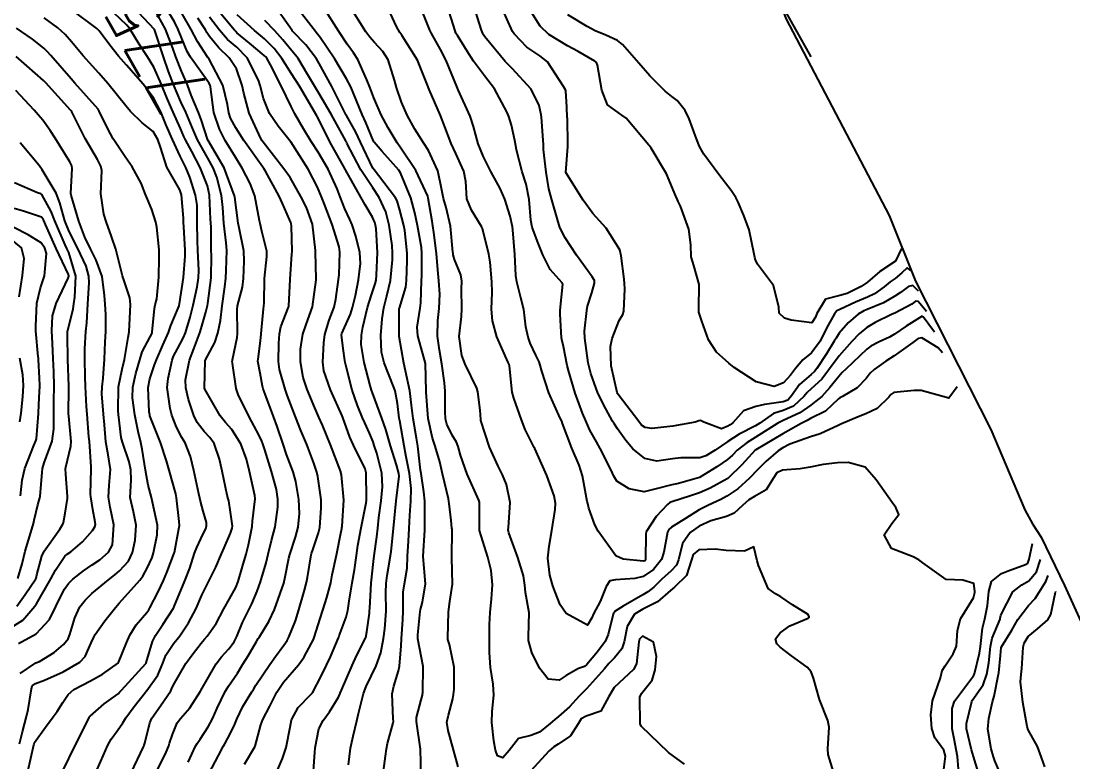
# Model space of a CAD drawing. Header units: metres. Extents: x 318500 to 325275, y 7408834 to 7428799.
# Drawn here: x 322217.8 to 322294.1, y 7422708.5 to 7422762.3 of the extents above; entities that cross this region are included whole.
import ezdxf
from ezdxf.enums import TextEntityAlignment as Align

# ---------------------------------------------------------------- set-up
doc = ezdxf.new("R2010")
doc.units = ezdxf.units.M
doc.header["$MEASUREMENT"] = 0
for name, color, linetype in [('Area', 45, 'Continuous'), ('Cotas', 45, 'Continuous'), ('Curvas de Nivel 1m', 11, 'Continuous'), ('Curvas de Nivel 5m', 15, 'Continuous'), ('Vias Primárias', 230, 'Continuous')]:
    doc.layers.add(name, color=color, linetype=linetype)
doc.styles.add('Style-STANDARD', font='STANDARD.shx')

msp = doc.modelspace()

# ---------------------------------------------------------------- linework, layer by layer
at = {"layer": 'Area'}
msp.add_lwpolyline([(322260.551, 7422791.061), (322267.256, 7422777.23), (322268.906, 7422773.666), (322269.292, 7422772.282), (322271.6, 7422767.401), (322272.876, 7422763.561), (322273.268, 7422762.441), (322280.777, 7422748.148), (322282.698, 7422743.36), (322288.159, 7422732.609), (322290.63, 7422726.766), (322291.173, 7422725.746), (322291.821, 7422724.8), (322293.496, 7422721.291), (322294.814, 7422718.4), (322296.627, 7422713.848), (322300.514, 7422706.424)], dxfattribs=at)
at = {"layer": 'Curvas de Nivel 1m', "flags": 128}
for points, elevation in [([(322223.184, 7422707.705), (322223.56, 7422708.523), (322224.07, 7422709.697), (322224.316, 7422710.135), (322224.766, 7422710.75), (322225.15, 7422711.308), (322225.375, 7422711.681), (322225.969, 7422712.496), (322226.808, 7422713.542), (322226.862, 7422713.607), (322226.899, 7422713.659), (322227.692, 7422714.781), (322228.049, 7422715.648), (322228.269, 7422716.215), (322228.852, 7422717.1), (322229.097, 7422717.396), (322229.287, 7422717.634), (322229.924, 7422718.575), (322230.477, 7422719.616), (322230.9, 7422720.583), (322231.399, 7422721.603), (322231.908, 7422722.613), (322232.32, 7422723.589), (322232.51, 7422724.024), (322232.962, 7422725.079), (322233.096, 7422725.45), (322233.109, 7422725.579), (322232.98, 7422726.612), (322232.838, 7422727.432), (322232.801, 7422727.583), (322232.736, 7422727.842), (322232.362, 7422729.59), (322232.177, 7422730.448), (322231.792, 7422731.599), (322231.477, 7422732.026), (322231.059, 7422732.465), (322230.554, 7422733.109), (322230.303, 7422733.622), (322229.933, 7422734.782), (322229.718, 7422735.631), (322229.696, 7422736.221), (322229.997, 7422737.627), (322230.301, 7422738.454), (322230.744, 7422739.616), (322230.84, 7422739.929), (322231.173, 7422741.12), (322231.28, 7422741.507), (322231.298, 7422741.608), (322231.317, 7422741.743), (322231.567, 7422743.604), (322231.582, 7422745.247), (322231.571, 7422745.605), (322231.561, 7422747.3), (322231.536, 7422747.606), (322231.522, 7422747.865), (322231.435, 7422749.608), (322231.29, 7422750.283), (322230.756, 7422751.618), (322230.168, 7422752.787), (322229.704, 7422753.635), (322229.586, 7422753.88), (322229.348, 7422754.442), (322228.813, 7422755.645), (322228.383, 7422756.642), (322227.961, 7422757.654), (322227.409, 7422758.905), (322226.951, 7422759.667), (322226.335, 7422760.582), (322225.667, 7422761.687), (322225.444, 7422761.964), (322223.583, 7422763.718)], 773), ([(322275.11, 7422759.66), (322272.766, 7422763.861)], 794), ([(322220.773, 7422707.782), (322221.717, 7422709.725), (322222.071, 7422710.41), (322222.708, 7422711.711), (322222.737, 7422711.755), (322222.781, 7422711.806), (322223.792, 7422712.703), (322224.806, 7422713.426), (322224.943, 7422713.553), (322225.058, 7422713.686), (322226.83, 7422715.618), (322226.846, 7422715.644), (322226.854, 7422715.66), (322227.299, 7422717.21), (322227.515, 7422717.653), (322228.061, 7422718.459), (322228.84, 7422719.641), (322228.856, 7422719.675), (322228.891, 7422719.751), (322229.655, 7422721.629), (322230.007, 7422722.54), (322230.368, 7422723.619), (322230.517, 7422724.046), (322230.961, 7422724.989), (322231.176, 7422725.398), (322231.239, 7422725.606), (322231.218, 7422725.852), (322230.981, 7422726.685), (322230.785, 7422727.41), (322230.744, 7422727.614), (322230.677, 7422727.932), (322230.317, 7422729.621), (322230.068, 7422730.657), (322229.671, 7422731.631), (322229.442, 7422732.03), (322229.057, 7422732.785), (322228.723, 7422733.643), (322228.586, 7422734.136), (322228.383, 7422735.647), (322228.445, 7422736.309), (322228.732, 7422737.644), (322228.836, 7422737.932), (322229.132, 7422738.471), (322229.537, 7422739.241), (322229.693, 7422739.632), (322230.033, 7422740.761), (322230.256, 7422741.624), (322230.544, 7422742.97), (322230.647, 7422743.618), (322230.67, 7422744.156), (322230.593, 7422745.62), (322230.565, 7422746.295), (322230.556, 7422747.621), (322230.546, 7422748.894), (322230.441, 7422749.623), (322230.019, 7422750.909), (322229.716, 7422751.634), (322229.322, 7422752.455), (322228.752, 7422753.646), (322228.311, 7422754.689), (322227.904, 7422755.655), (322227.375, 7422756.671), (322226.623, 7422757.672), (322225.41, 7422759.046), (322224.845, 7422759.699), (322224.21, 7422760.49), (322223.438, 7422761.539), (322223.258, 7422761.722), (322221.46, 7422763.074)], 772), ([(322225.749, 7422707.675), (322226.662, 7422709.574), (322226.701, 7422709.661), (322226.713, 7422709.698), (322226.753, 7422709.829), (322227.11, 7422711.32), (322227.265, 7422711.655), (322227.893, 7422712.549), (322228.633, 7422713.642), (322228.692, 7422713.761), (322228.814, 7422714.03), (322229.727, 7422715.627), (322230.199, 7422716.26), (322230.852, 7422717.091), (322231.088, 7422717.376), (322231.288, 7422717.604), (322231.933, 7422718.535), (322232.496, 7422719.586), (322232.897, 7422720.322), (322233.347, 7422721.134), (322233.521, 7422721.574), (322233.832, 7422722.666), (322234.096, 7422723.568), (322234.284, 7422724.232), (322234.533, 7422725.564), (322234.578, 7422725.96), (322234.756, 7422727.562), (322234.738, 7422727.818), (322234.342, 7422729.567), (322234.14, 7422730.463), (322233.724, 7422731.573), (322233.06, 7422732.608), (322232.598, 7422733.12), (322232.219, 7422733.593), (322231.099, 7422735.544), (322231.086, 7422735.61), (322231.12, 7422737.61), (322231.823, 7422738.917), (322232.061, 7422739.596), (322232.245, 7422740.513), (322232.369, 7422741.592), (322232.559, 7422742.955), (322232.642, 7422743.588), (322232.663, 7422744.134), (322232.693, 7422745.588), (322232.667, 7422746.16), (322232.495, 7422747.591), (322232.408, 7422748.73), (322232.308, 7422749.595), (322231.985, 7422750.914), (322231.715, 7422751.604), (322231.32, 7422752.301), (322230.578, 7422753.621), (322230.203, 7422754.482), (322229.718, 7422755.635), (322229.371, 7422756.393), (322228.834, 7422757.646), (322228.472, 7422758.581), (322228.104, 7422759.653), (322227.454, 7422761.646), (322225.524, 7422763.689)], 774), ([(322229.887, 7422708.47), (322230.423, 7422709.613), (322230.541, 7422709.825), (322230.758, 7422710.127), (322231.355, 7422711.017), (322231.655, 7422711.597), (322232.004, 7422712.38), (322232.576, 7422713.584), (322232.814, 7422713.971), (322233.469, 7422714.928), (322233.877, 7422715.57), (322234.24, 7422716.165), (322234.855, 7422717.224), (322234.986, 7422717.43), (322235.078, 7422717.557), (322235.759, 7422718.665), (322236.162, 7422719.541), (322236.831, 7422721.453), (322236.858, 7422721.531), (322236.87, 7422721.572), (322236.914, 7422721.789), (322237.205, 7422723.257), (322237.276, 7422723.525), (322237.699, 7422724.779), (322237.885, 7422725.516), (322237.984, 7422726.519), (322237.939, 7422727.516), (322237.7, 7422728.829), (322237.508, 7422729.523), (322237.039, 7422730.794), (322236.781, 7422731.534), (322236.353, 7422732.831), (322236.092, 7422733.545), (322235.485, 7422735.164), (322235.342, 7422735.556), (322235.293, 7422735.748), (322235.111, 7422736.703), (322234.965, 7422737.562), (322234.966, 7422737.718), (322235.142, 7422739.047), (322235.195, 7422739.559), (322235.364, 7422741.371), (322235.392, 7422741.557), (322235.413, 7422741.787), (322235.448, 7422743.556), (322235.615, 7422745.164), (322235.598, 7422745.554), (322235.252, 7422746.993), (322235.111, 7422747.561), (322235.076, 7422747.747), (322234.728, 7422749.566), (322234.406, 7422750.456), (322233.816, 7422751.575), (322233.322, 7422752.378), (322232.584, 7422753.591), (322232.163, 7422754.412), (322231.769, 7422755.604), (322231.512, 7422757.484), (322231.484, 7422757.609), (322231.392, 7422757.772), (322230.072, 7422759.63), (322229.828, 7422760.038), (322229.434, 7422760.997), (322229.176, 7422761.643), (322228.904, 7422762.189), (322228.002, 7422763.655)], 776), ([(322246.801, 7422707.469), (322246.75, 7422709.4), (322246.475, 7422711.403), (322246.479, 7422711.709), (322246.804, 7422712.983), (322246.897, 7422713.31), (322246.916, 7422713.398), (322246.929, 7422713.516), (322246.948, 7422715.398), (322246.839, 7422716.025), (322246.565, 7422717.403), (322246.556, 7422717.711), (322246.73, 7422719.402), (322246.755, 7422719.537), (322246.897, 7422720.063), (322247.131, 7422721.397), (322246.963, 7422723.376), (322246.961, 7422723.4), (322247.066, 7422725.301), (322247.067, 7422725.399), (322247.066, 7422725.494), (322247.078, 7422727.399), (322247, 7422728.074), (322246.797, 7422729.402), (322246.762, 7422729.665), (322246.568, 7422731.405), (322246.476, 7422731.986), (322246.224, 7422733.408), (322246.117, 7422734.377), (322245.985, 7422735.411), (322245.664, 7422736.872), (322245.549, 7422737.416), (322245.219, 7422739.35), (322245.216, 7422739.419), (322245.219, 7422741.38), (322245.229, 7422741.42), (322245.684, 7422742.934), (322245.747, 7422743.415), (322245.795, 7422744.844), (322245.783, 7422745.414), (322245.624, 7422747.047), (322245.554, 7422747.417), (322245.271, 7422748.523), (322245.068, 7422749.213), (322244.957, 7422749.425), (322243.707, 7422751.04), (322243.393, 7422751.449), (322243.312, 7422751.584), (322242.404, 7422753.464), (322242.057, 7422754.179), (322241.36, 7422755.444), (322241.338, 7422755.48), (322241.314, 7422755.527), (322240.336, 7422757.491), (322239.415, 7422759.177), (322239.218, 7422759.503), (322238.438, 7422760.523), (322237.478, 7422761.529), (322237.441, 7422761.57), (322236.045, 7422763.551)], 783), ([(322249.495, 7422708.116), (322249.163, 7422709.364), (322248.771, 7422710.767), (322248.681, 7422711.371), (322248.687, 7422711.466), (322248.787, 7422711.866), (322249.112, 7422713.058), (322249.162, 7422713.365), (322249.2, 7422713.75), (322249.204, 7422715.364), (322248.854, 7422716.996), (322248.751, 7422717.372), (322248.742, 7422717.492), (322248.789, 7422719.372), (322248.897, 7422720.117), (322249.088, 7422721.367), (322249.029, 7422723.278), (322249.024, 7422723.369), (322249.059, 7422725.278), (322249.054, 7422725.369), (322249.046, 7422725.444), (322248.976, 7422726.011), (322248.842, 7422727.226), (322248.823, 7422727.373), (322248.782, 7422727.584), (322248.363, 7422729.38), (322248.159, 7422730.257), (322247.829, 7422731.388), (322247.637, 7422731.972), (322247.321, 7422733.396), (322247.182, 7422735.316), (322247.18, 7422735.399), (322247.13, 7422737.4), (322246.574, 7422739.406), (322246.528, 7422740.038), (322246.744, 7422741.404), (322246.793, 7422741.797), (322246.842, 7422743.404), (322246.851, 7422743.767), (322246.864, 7422745.404), (322246.833, 7422745.807), (322246.539, 7422747.407), (322246.351, 7422748.328), (322246.054, 7422749.412), (322245.307, 7422751.234), (322245.19, 7422751.422), (322243.976, 7422752.794), (322243.393, 7422753.449), (322243.372, 7422753.481), (322243.341, 7422753.541), (322242.786, 7422754.89), (322242.532, 7422755.462), (322241.918, 7422756.936), (322241.698, 7422757.475), (322241.399, 7422758.065), (322240.537, 7422759.489), (322239.436, 7422761.125), (322239.271, 7422761.336), (322239.135, 7422761.505), (322237.96, 7422763.025)], 784), ([(322284.74, 7422707.935), (322284.86, 7422708.888), (322284.757, 7422709.326), (322284.095, 7422710.226), (322283.871, 7422710.904), (322283.796, 7422711.904), (322283.926, 7422712.903), (322284.515, 7422714.583), (322284.584, 7422714.894), (322284.618, 7422715.108), (322284.839, 7422715.458), (322285.417, 7422716.316), (322285.664, 7422716.878), (322285.733, 7422718.021), (322285.946, 7422718.874), (322286.905, 7422720.393), (322286.995, 7422720.773), (322286.996, 7422720.859), (322286.919, 7422721.437), (322286.118, 7422721.676), (322284.923, 7422721.727), (322283.224, 7422722.916), (322282.943, 7422723.153), (322282.518, 7422723.353), (322280.955, 7422723.962), (322280.423, 7422724.948), (322280.978, 7422725.781), (322281.474, 7422726.446), (322281.257, 7422726.937), (322280.995, 7422727.3), (322279.834, 7422728.958), (322279.033, 7422729.866), (322277.814, 7422730.213), (322277.038, 7422730.179), (322275.977, 7422730.07), (322275.033, 7422729.868), (322274.314, 7422729.748), (322273.029, 7422729.651), (322272.63, 7422729.452), (322272.349, 7422729.06), (322271.839, 7422728.236), (322271, 7422727.731), (322270.592, 7422727.488), (322270.129, 7422727.089), (322269.536, 7422726.543), (322268.982, 7422726.284), (322267.831, 7422725.97), (322266.975, 7422725.586), (322266.335, 7422725.14), (322265.768, 7422724.338), (322265.484, 7422723.152), (322265.341, 7422722.747), (322264.927, 7422722.316), (322264.313, 7422721.772), (322263.689, 7422721.172), (322263.266, 7422720.817), (322262.904, 7422720.594), (322261.476, 7422719.782), (322260.892, 7422719.429), (322260.749, 7422719.212), (322260.37, 7422717.715), (322260.16, 7422717.22), (322259.618, 7422716.459), (322258.835, 7422715.545), (322258.665, 7422715.409), (322258.223, 7422715.246), (322257.341, 7422714.739), (322256.821, 7422714.405), (322256.035, 7422714.485), (322255.387, 7422715.282), (322254.847, 7422716.416), (322254.594, 7422717.294), (322254.588, 7422717.571), (322254.66, 7422719.293), (322254.392, 7422720.785), (322254.333, 7422721.299), (322254.232, 7422721.988), (322253.824, 7422723.307), (322253.169, 7422725.115), (322253.129, 7422725.318), (322253.158, 7422725.503), (322253.272, 7422727.316), (322253.009, 7422728.608), (322252.721, 7422729.323), (322252.408, 7422729.947), (322251.766, 7422731.333), (322251.149, 7422733.259), (322251.136, 7422733.339), (322251.08, 7422734.007), (322250.918, 7422735.343), (322250.844, 7422735.604), (322250.008, 7422737.357), (322249.751, 7422737.976), (322249.56, 7422739.364), (322249.725, 7422740.809), (322249.756, 7422741.361), (322249.748, 7422742.815), (322249.766, 7422743.362), (322249.687, 7422743.835), (322249.226, 7422744.935), (322249.135, 7422745.277), (322249.123, 7422745.372), (322249.115, 7422745.488), (322248.927, 7422747.375), (322248.612, 7422748.719), (322248.431, 7422749.383), (322248.218, 7422750.464), (322248.01, 7422751.39), (322247.332, 7422752.851), (322246.985, 7422753.404), (322246.346, 7422754.414), (322245.782, 7422755.416), (322245.374, 7422756.37), (322245.018, 7422757.426), (322244.868, 7422757.958), (322244.415, 7422759.435), (322244.032, 7422760.047), (322243.432, 7422760.687), (322243.072, 7422761.091), (322242.801, 7422761.46), (322241.599, 7422763.347)], 786), ([(322285.71, 7422735.69), (322285.1, 7422734.89), (322283.108, 7422735.435), (322282.603, 7422735.432), (322281.105, 7422735.29), (322280.901, 7422735.154), (322280.745, 7422734.954), (322279.914, 7422734.135), (322279.082, 7422733.746), (322278.521, 7422733.536), (322277.265, 7422732.997), (322277.069, 7422732.903), (322275.776, 7422732.3), (322275.061, 7422732.071), (322273.556, 7422731.544), (322273.052, 7422731.282), (322272.723, 7422731.055), (322271.835, 7422730.271), (322271.026, 7422729.478), (322270.829, 7422729.276), (322270.643, 7422729.084), (322269.793, 7422728.307), (322269, 7422727.76), (322268.57, 7422727.533), (322267.664, 7422727.12), (322266.986, 7422726.768), (322265.984, 7422726.149), (322264.974, 7422725.523), (322264.78, 7422725.353), (322264.686, 7422725.163), (322264.423, 7422723.69), (322264.241, 7422723.167), (322263.664, 7422722.437), (322262.921, 7422721.943), (322262.324, 7422721.783), (322260.917, 7422721.699), (322260.505, 7422721.627), (322260.228, 7422721.22), (322259.805, 7422720.132), (322259.318, 7422719.234), (322259.189, 7422718.932), (322258.877, 7422718.406), (322257.329, 7422719.256), (322256.896, 7422719.872), (322256.501, 7422720.861), (322256.369, 7422721.268), (322256.151, 7422722.042), (322256.012, 7422723.274), (322256.092, 7422724.134), (322256.297, 7422725.27), (322256.523, 7422726.804), (322256.554, 7422727.267), (322256.469, 7422727.797), (322255.925, 7422729.276), (322255.049, 7422731.227), (322255.02, 7422731.29), (322254.368, 7422732.605), (322254.101, 7422733.305), (322253.528, 7422734.879), (322253.414, 7422735.315), (322253.211, 7422737.236), (322253.196, 7422737.319), (322253.178, 7422737.366), (322253.132, 7422737.473), (322252.311, 7422739.328), (322251.995, 7422740.504), (322251.925, 7422741.333), (322251.973, 7422742.558), (322251.944, 7422743.333), (322251.812, 7422744.746), (322251.728, 7422745.335), (322251.258, 7422747.197), (322251.2, 7422747.341), (322250.452, 7422748.532), (322250.121, 7422749.357), (322250.046, 7422750.611), (322249.911, 7422751.361), (322249.329, 7422752.647), (322248.984, 7422753.375), (322248.533, 7422754.563), (322248.201, 7422755.387), (322247.388, 7422757.293), (322247.348, 7422757.4), (322247.322, 7422757.47), (322246.533, 7422759.409), (322245.438, 7422761.185), (322245.332, 7422761.315), (322245.253, 7422761.423), (322245.027, 7422761.845), (322244.304, 7422763.437)], 787), ([(322284.64, 7422738.17), (322284.336, 7422738.531), (322283.155, 7422739.249), (322282.875, 7422739.204), (322282.501, 7422738.93), (322281.14, 7422737.94), (322280.539, 7422737.553), (322279.695, 7422736.964), (322279.405, 7422736.688), (322279.12, 7422736.317), (322278.46, 7422735.629), (322277.393, 7422734.996), (322277.192, 7422734.905), (322277.097, 7422734.824), (322276.15, 7422733.943), (322275.076, 7422733.392), (322274.828, 7422733.269), (322274.398, 7422733.03), (322273.062, 7422732.293), (322271.103, 7422731.132), (322271.05, 7422731.097), (322270.087, 7422730.037), (322269.118, 7422729.099), (322269.064, 7422729.055), (322269.019, 7422729.022), (322267.78, 7422728.347), (322267.003, 7422728.008), (322266.353, 7422727.786), (322264.993, 7422727.351), (322264.858, 7422727.296), (322264.679, 7422727.163), (322263.866, 7422726.287), (322263.145, 7422725.178), (322263.11, 7422725.037), (322263.086, 7422723.179), (322263.034, 7422723.084), (322262.938, 7422723.042), (322261.477, 7422723.202), (322260.943, 7422723.436), (322259.663, 7422725.23), (322259.418, 7422725.677), (322258.987, 7422726.892), (322258.896, 7422727.241), (322258.864, 7422727.369), (322258.525, 7422729.245), (322258.268, 7422730.011), (322257.739, 7422731.253), (322257.068, 7422733.051), (322257.012, 7422733.203), (322256.985, 7422733.261), (322256.906, 7422733.429), (322256.069, 7422735.275), (322255.573, 7422736.834), (322255.445, 7422737.285), (322255.363, 7422737.518), (322255.137, 7422738.005), (322254.727, 7422738.878), (322254.573, 7422739.299), (322254.412, 7422740.05), (322254.254, 7422741.304), (322254.052, 7422742.166), (322253.745, 7422743.312), (322253.68, 7422743.779), (322253.606, 7422745.314), (322253.472, 7422747.102), (322253.436, 7422747.317), (322253.272, 7422748.091), (322252.88, 7422749.324), (322252.538, 7422750.087), (322251.875, 7422751.334), (322251.326, 7422752.391), (322250.958, 7422753.346), (322250.611, 7422754.609), (322250.36, 7422755.355), (322249.491, 7422757.265), (322249.442, 7422757.369), (322249.392, 7422757.497), (322248.628, 7422759.382), (322248.217, 7422760.178), (322247.531, 7422761.399), (322247.443, 7422761.581), (322246.724, 7422763.407)], 788), ([(322284.06, 7422739.67), (322283.243, 7422740.791), (322283.179, 7422740.839), (322282.005, 7422740.1), (322281.159, 7422739.525), (322280.798, 7422739.311), (322280.047, 7422738.961), (322279.454, 7422738.659), (322279.145, 7422738.436), (322277.638, 7422736.992), (322277.377, 7422736.745), (322277.122, 7422736.458), (322276.476, 7422735.643), (322275.88, 7422735.012), (322275.451, 7422734.66), (322275.09, 7422734.383), (322274.289, 7422733.825), (322273.073, 7422733.255), (322272.928, 7422733.196), (322272.693, 7422733.056), (322271.059, 7422732.019), (322270.478, 7422731.664), (322269.752, 7422731.093), (322269.4, 7422730.741), (322269.04, 7422730.423), (322268.26, 7422729.883), (322267.02, 7422729.13), (322265.476, 7422728.69), (322265.012, 7422728.594), (322263.874, 7422728.304), (322263.003, 7422728.069), (322261.898, 7422728.305), (322261.015, 7422728.858), (322260.792, 7422729.213), (322260.597, 7422729.645), (322259.808, 7422731.229), (322259.533, 7422731.711), (322259.063, 7422732.563), (322258.754, 7422733.243), (322258.525, 7422733.799), (322257.986, 7422735.251), (322257.499, 7422736.882), (322257.411, 7422737.257), (322257.144, 7422738.624), (322257.022, 7422739.135), (322256.997, 7422739.262), (322256.895, 7422740.984), (322256.908, 7422741.264), (322257.098, 7422743.151), (322257.052, 7422743.262), (322256.163, 7422744.22), (322255.638, 7422745.284), (322255.244, 7422746.246), (322254.87, 7422747.296), (322254.777, 7422747.788), (322254.637, 7422749.3), (322254.42, 7422750.422), (322254.145, 7422751.307), (322253.737, 7422752.911), (322253.664, 7422753.315), (322253.616, 7422753.59), (322253.354, 7422754.692), (322253.161, 7422755.322), (322253.034, 7422755.654), (322252.134, 7422757.333), (322251.404, 7422758.276), (322250.607, 7422759.352), (322250.146, 7422760.078), (322249.438, 7422761.194), (322249.371, 7422761.302), (322249.336, 7422761.372), (322249.271, 7422761.545), (322248.705, 7422763.381)], 789), ([(322282.91, 7422742.65), (322282.499, 7422743.057), (322282.186, 7422742.974), (322281.611, 7422742.537), (322281.2, 7422742.285), (322280.362, 7422741.789), (322279.185, 7422741.324), (322278.935, 7422741.222), (322278.53, 7422740.98), (322277.806, 7422740.355), (322277.159, 7422739.608), (322276.92, 7422739.237), (322276.789, 7422739.005), (322276.235, 7422738.107), (322275.518, 7422737.024), (322275.35, 7422736.803), (322275.124, 7422736.608), (322274.272, 7422735.873), (322273.696, 7422735.041), (322273.411, 7422734.73), (322273.093, 7422734.616), (322271.737, 7422734.423), (322271.088, 7422734.272), (322270.202, 7422733.97), (322269.425, 7422733.096), (322269.226, 7422732.941), (322269.068, 7422732.85), (322268.61, 7422732.652), (322267.329, 7422733.126), (322267.072, 7422733.253), (322266.97, 7422733.233), (322266.707, 7422733.135), (322265.067, 7422732.838), (322263.561, 7422732.679), (322263.066, 7422732.741), (322262.813, 7422732.93), (322262.614, 7422733.187), (322261.099, 7422735.143), (322261.062, 7422735.211), (322261.03, 7422735.283), (322260.592, 7422737.218), (322260.563, 7422738.637), (322260.662, 7422739.217), (322261.17, 7422740.516), (322261.437, 7422740.945), (322261.519, 7422741.205), (322261.591, 7422742.818), (322261.575, 7422743.205), (322261.534, 7422743.526), (322261.337, 7422745.208), (322261.237, 7422745.654), (322260.238, 7422747.225), (322259.276, 7422748.29), (322258.561, 7422749.247), (322257.31, 7422751.26), (322257.455, 7422753.142), (322257.457, 7422753.259), (322257.423, 7422755.206), (322257.417, 7422755.26), (322257.377, 7422755.998), (322257.312, 7422757.184), (322257.291, 7422757.261), (322257.149, 7422757.508), (322255.977, 7422759.284), (322255.424, 7422759.727), (322254.49, 7422760.364), (322253.565, 7422761.318), (322253.443, 7422761.505), (322252.609, 7422763.329)], 791), ([(322282.34, 7422744.14), (322282.093, 7422744.335), (322281.695, 7422743.988), (322281.216, 7422743.57), (322280.846, 7422743.322), (322280.42, 7422742.958), (322279.716, 7422742.452), (322279.199, 7422742.211), (322278.338, 7422741.838), (322277.185, 7422741.318), (322276.976, 7422741.21), (322276.802, 7422741.006), (322276.226, 7422739.952), (322275.773, 7422739.021), (322275.141, 7422738.174), (322274.516, 7422737.656), (322273.988, 7422737.041), (322273.621, 7422736.544), (322273.114, 7422735.987), (322272.437, 7422735.733), (322271.115, 7422736.071), (322269.534, 7422737.096), (322269.133, 7422737.426), (322268.237, 7422738.21), (322267.66, 7422739.122), (322267.17, 7422740.476), (322266.97, 7422741.133), (322266.959, 7422741.357), (322266.979, 7422743.133), (322266.591, 7422744.506), (322266.413, 7422745.142), (322266.384, 7422746.001), (322266.227, 7422747.145), (322265.628, 7422748.811), (322265.469, 7422749.157), (322265.407, 7422749.274), (322265.294, 7422749.551), (322264.606, 7422751.167), (322263.504, 7422753.021), (322263.386, 7422753.189), (322263.341, 7422753.254), (322261.679, 7422755.207), (322261.372, 7422755.432), (322260.325, 7422756.172), (322259.919, 7422757.232), (322259.607, 7422759.048), (322259.537, 7422759.238), (322259.48, 7422759.298), (322259.421, 7422759.334), (322258.201, 7422760.031), (322257.432, 7422760.45), (322256.081, 7422761.284), (322255.449, 7422761.882), (322254.553, 7422763.304)], 792), ([(322218.267, 7422707.775), (322218.707, 7422709.728), (322218.716, 7422709.77), (322218.725, 7422709.796), (322218.752, 7422709.878), (322219.538, 7422710.989), (322220.109, 7422711.75), (322220.388, 7422712.144), (322220.796, 7422712.782), (322221.177, 7422713.362), (322221.603, 7422713.728), (322222.817, 7422714.372), (322223.673, 7422714.85), (322224.83, 7422715.671), (322224.844, 7422715.69), (322225.411, 7422717.122), (322225.651, 7422717.678), (322226.113, 7422718.429), (322226.885, 7422719.322), (322227.033, 7422719.514), (322227.12, 7422719.658), (322227.721, 7422720.833), (322228.103, 7422721.648), (322228.345, 7422722.22), (322228.891, 7422723.64), (322228.904, 7422723.677), (322228.945, 7422723.943), (322229.219, 7422725.383), (322229.258, 7422725.636), (322229.253, 7422725.916), (322229.051, 7422727.639), (322228.994, 7422727.94), (322228.529, 7422729.645), (322228.336, 7422730.338), (322227.893, 7422731.651), (322227.124, 7422733.604), (322227.109, 7422733.66), (322227.073, 7422733.88), (322226.994, 7422735.662), (322227.106, 7422736.291), (322227.465, 7422737.308), (322227.588, 7422737.655), (322228.063, 7422738.724), (322228.464, 7422739.647), (322228.65, 7422740.153), (322229.177, 7422741.418), (322229.235, 7422741.583), (322229.252, 7422741.639), (322229.267, 7422741.725), (322229.564, 7422743.635), (322229.678, 7422745.178), (322229.668, 7422745.633), (322229.576, 7422747.314), (322229.568, 7422747.635), (322229.561, 7422747.934), (322229.41, 7422749.638), (322229.286, 7422750.009), (322228.351, 7422751.65), (322227.896, 7422753.09), (322227.701, 7422753.656), (322227.346, 7422754.24), (322226.556, 7422754.875), (322225.704, 7422755.685), (322225.366, 7422756.099), (322224.062, 7422757.71), (322223.401, 7422758.472), (322222.286, 7422759.731), (322221.43, 7422760.75), (322220.964, 7422761.276), (322220.432, 7422761.755), (322219.451, 7422762.488)], 771), ([(322231.392, 7422707.6), (322232.102, 7422708.948), (322232.445, 7422709.585), (322232.552, 7422709.784), (322232.759, 7422710.164), (322233.242, 7422711.106), (322233.436, 7422711.573), (322233.863, 7422712.5), (322234.516, 7422713.563), (322234.632, 7422713.742), (322234.815, 7422714.039), (322235.826, 7422715.545), (322236.246, 7422716.131), (322236.851, 7422716.953), (322237.083, 7422717.3), (322237.203, 7422717.525), (322237.68, 7422718.716), (322237.936, 7422719.514), (322238.337, 7422720.941), (322238.492, 7422721.506), (322238.564, 7422721.857), (322238.825, 7422723.502), (322238.849, 7422723.594), (322238.946, 7422723.881), (322239.365, 7422725.095), (322239.445, 7422725.495), (322239.557, 7422726.922), (322239.554, 7422727.494), (322239.317, 7422729.196), (322239.246, 7422729.498), (322239.03, 7422730.167), (322238.508, 7422731.508), (322238.084, 7422732.538), (322237.697, 7422733.521), (322237.094, 7422735.102), (322236.938, 7422735.532), (322236.536, 7422736.953), (322236.452, 7422737.54), (322236.472, 7422738.872), (322236.521, 7422739.539), (322236.629, 7422740.067), (322237.179, 7422741.492), (322237.193, 7422741.517), (322237.2, 7422741.55), (322237.301, 7422743.528), (322237.432, 7422745.322), (322237.435, 7422745.527), (322237.401, 7422747.384), (322237.384, 7422747.528), (322237.354, 7422747.622), (322237.263, 7422747.837), (322236.74, 7422749.003), (322236.5, 7422749.542), (322235.519, 7422751.345), (322235.379, 7422751.559), (322235.311, 7422751.651), (322233.932, 7422753.574), (322233.349, 7422754.504), (322232.981, 7422755.211), (322232.851, 7422755.588), (322232.764, 7422756.194), (322232.417, 7422757.595), (322231.418, 7422759.482), (322231.331, 7422759.611), (322230.579, 7422760.77), (322230.108, 7422761.63), (322229.457, 7422762.78)], 777), ([(322233.995, 7422708.31), (322234.731, 7422709.56), (322234.735, 7422709.576), (322234.751, 7422709.63), (322235.16, 7422711.169), (322235.317, 7422711.552), (322235.825, 7422712.515), (322236.337, 7422713.537), (322236.817, 7422714.256), (322237.902, 7422715.514), (322238.287, 7422716.059), (322238.854, 7422717.086), (322238.992, 7422717.364), (322239.047, 7422717.498), (322239.477, 7422718.898), (322239.679, 7422719.492), (322239.972, 7422720.416), (322240.248, 7422721.487), (322240.36, 7422722.044), (322240.662, 7422723.483), (322240.71, 7422723.715), (322240.962, 7422724.959), (322241.04, 7422725.408), (322241.054, 7422725.479), (322241.069, 7422725.577), (322241.188, 7422727.477), (322241.018, 7422729.315), (322240.983, 7422729.48), (322240.97, 7422729.531), (322240.227, 7422731.488), (322239.644, 7422732.915), (322239.388, 7422733.497), (322239.08, 7422734.18), (322238.531, 7422735.509), (322238.246, 7422736.381), (322238.045, 7422737.516), (322238.051, 7422738.428), (322238.212, 7422739.514), (322238.454, 7422740.217), (322238.921, 7422741.504), (322239.18, 7422743.48), (322239.18, 7422743.5), (322239.181, 7422743.52), (322239.143, 7422745.501), (322239.142, 7422745.591), (322238.926, 7422747.505), (322238.48, 7422748.72), (322238.084, 7422749.518), (322237.3, 7422750.891), (322236.846, 7422751.537), (322235.339, 7422753.471), (322235.276, 7422753.561), (322235.174, 7422753.73), (322234.319, 7422755.57), (322233.942, 7422757.014), (322233.814, 7422757.576), (322233.408, 7422758.788), (322232.869, 7422759.588), (322232.13, 7422760.302), (322231.435, 7422761.139), (322231.257, 7422761.432), (322231.149, 7422761.614), (322230.602, 7422762.473)], 778), ([(322236.234, 7422707.537), (322236.742, 7422708.715), (322237.007, 7422709.526), (322237.293, 7422711.001), (322237.406, 7422711.521), (322237.871, 7422712.437), (322238.808, 7422713.372), (322238.872, 7422713.437), (322238.915, 7422713.499), (322239.571, 7422714.744), (322239.948, 7422715.489), (322240.233, 7422716.093), (322240.806, 7422717.481), (322240.821, 7422717.52), (322240.862, 7422717.626), (322241.374, 7422718.981), (322241.484, 7422719.471), (322241.58, 7422720.153), (322241.807, 7422721.467), (322241.964, 7422722.425), (322242.115, 7422723.462), (322242.224, 7422724.188), (322242.444, 7422725.458), (322242.822, 7422727.286), (322242.839, 7422727.452), (322242.838, 7422727.607), (322242.818, 7422729.453), (322242.74, 7422729.738), (322241.896, 7422731.467), (322241.639, 7422732.054), (322241.121, 7422733.479), (322241.072, 7422733.604), (322240.222, 7422735.489), (322239.751, 7422736.863), (322239.676, 7422737.495), (322239.744, 7422738.894), (322239.817, 7422739.493), (322240.122, 7422740.534), (322240.483, 7422741.487), (322240.618, 7422742.054), (322240.819, 7422743.484), (322240.852, 7422743.837), (322240.905, 7422745.483), (322240.858, 7422745.861), (322240.361, 7422747.489), (322239.769, 7422749.002), (322239.571, 7422749.497), (322239.291, 7422750.206), (322238.607, 7422751.511), (322237.339, 7422753.474), (322237.299, 7422753.531), (322236.428, 7422754.621), (322235.811, 7422755.553), (322235.376, 7422756.635), (322235.128, 7422757.563), (322235.004, 7422757.956), (322234.186, 7422759.572), (322233.428, 7422760.347), (322232.757, 7422760.914), (322232.163, 7422761.599), (322231.454, 7422762.546)], 779), ([(322241.534, 7422708.264), (322241.68, 7422709.466), (322241.876, 7422710.351), (322242.128, 7422711.46), (322242.258, 7422711.988), (322242.632, 7422713.453), (322242.815, 7422713.939), (322243.533, 7422715.439), (322243.882, 7422716.397), (322244.08, 7422717.432), (322244.167, 7422718.134), (322244.259, 7422719.429), (322244.252, 7422720.778), (322244.273, 7422721.43), (322244.339, 7422722.008), (322244.581, 7422723.425), (322244.627, 7422723.742), (322244.812, 7422725.422), (322244.99, 7422727.42), (322245.207, 7422729.228), (322245.194, 7422729.418), (322245.029, 7422730.034), (322244.594, 7422731.427), (322244.237, 7422732.608), (322243.951, 7422733.437), (322243.27, 7422735.275), (322243.21, 7422735.448), (322243.105, 7422735.791), (322242.678, 7422737.457), (322242.466, 7422738.783), (322242.469, 7422739.46), (322242.585, 7422740.032), (322242.925, 7422741.454), (322243.194, 7422742.374), (322243.471, 7422743.182), (322243.532, 7422743.445), (322243.574, 7422743.805), (322243.641, 7422745.444), (322243.54, 7422747.162), (322243.497, 7422747.446), (322243.448, 7422747.634), (322243.266, 7422748.017), (322242.734, 7422748.917), (322242.426, 7422749.463), (322241.31, 7422751.458), (322241.297, 7422751.48), (322241.282, 7422751.508), (322240.185, 7422753.492), (322239.356, 7422755.145), (322239.234, 7422755.377), (322239.169, 7422755.503), (322238.909, 7422755.965), (322237.967, 7422757.521), (322237.403, 7422758.424), (322236.684, 7422759.541), (322236.136, 7422760.258), (322235.434, 7422760.957), (322234.717, 7422761.567), (322233.457, 7422762.698)], 781), ([(322244.028, 7422707.431), (322244.211, 7422708.895), (322244.294, 7422709.427), (322244.369, 7422709.812), (322244.778, 7422711.317), (322244.798, 7422711.401), (322244.797, 7422711.42), (322244.783, 7422711.615), (322244.715, 7422713.421), (322244.816, 7422713.983), (322245.168, 7422715.076), (322245.235, 7422715.416), (322245.369, 7422716.898), (322245.383, 7422717.415), (322245.475, 7422718.821), (322245.501, 7422719.414), (322245.513, 7422720.804), (322245.6, 7422721.413), (322245.796, 7422722.542), (322245.829, 7422723.411), (322245.878, 7422724.489), (322245.943, 7422725.41), (322245.995, 7422726.395), (322246.062, 7422727.409), (322246.089, 7422728.324), (322245.968, 7422729.411), (322245.708, 7422730.746), (322245.582, 7422731.415), (322245.255, 7422733.231), (322245.223, 7422733.418), (322245.086, 7422734.489), (322244.91, 7422735.423), (322244.807, 7422735.722), (322244.125, 7422737.435), (322243.928, 7422738.229), (322243.873, 7422739.439), (322243.979, 7422740.626), (322244.107, 7422741.436), (322244.322, 7422742.305), (322244.572, 7422743.43), (322244.718, 7422744.92), (322244.732, 7422745.427), (322244.699, 7422745.967), (322244.495, 7422747.431), (322244.236, 7422748.402), (322243.758, 7422749.443), (322243.29, 7422750.144), (322242.428, 7422751.463), (322241.419, 7422753.399), (322241.382, 7422753.479), (322241.368, 7422753.507), (322241.341, 7422753.559), (322240.265, 7422755.491), (322239.383, 7422757.016), (322239.085, 7422757.505), (322238.574, 7422758.341), (322237.876, 7422759.523), (322237.685, 7422759.788), (322237.426, 7422760.1), (322236.777, 7422760.883), (322236.185, 7422761.549), (322235.451, 7422762.292)], 782), ([(322281.77, 7422745.64), (322281.659, 7422745.697), (322281.267, 7422744.874), (322281.229, 7422744.823), (322280.109, 7422744.073), (322279.213, 7422743.297), (322278.754, 7422742.977), (322277.72, 7422742.474), (322277.2, 7422742.341), (322276.157, 7422742.054), (322275.523, 7422741.025), (322275.441, 7422740.761), (322275.17, 7422740.349), (322273.671, 7422740.546), (322273.175, 7422740.698), (322272.788, 7422741.056), (322272.767, 7422741.476), (322272.389, 7422743.062), (322271.877, 7422743.73), (322271.225, 7422744.617), (322271.077, 7422744.93), (322271.034, 7422745.083), (322270.985, 7422745.332), (322270.609, 7422747.09), (322270.233, 7422748.138), (322269.812, 7422749.102), (322269.638, 7422749.449), (322269.298, 7422749.946), (322268.419, 7422751.119), (322267.332, 7422752.584), (322267.009, 7422753.135), (322266.787, 7422753.699), (322266.263, 7422755.147), (322265.981, 7422755.756), (322265.383, 7422756.491), (322265.007, 7422756.786), (322264.519, 7422757.173), (322263.406, 7422758.27), (322262.617, 7422759.198), (322261.433, 7422760.559), (322261.065, 7422760.845), (322260.209, 7422761.228), (322259.445, 7422761.55), (322258.849, 7422761.849), (322257.461, 7422762.693)], 793), ([(322217.712, 7422714.891), (322218.829, 7422715.66), (322219.112, 7422715.766), (322220.169, 7422716.421), (322220.849, 7422717.001), (322221.178, 7422717.412), (322221.318, 7422717.735), (322221.671, 7422718.939), (322222.042, 7422719.728), (322222.41, 7422720.209), (322222.9, 7422720.692), (322224.117, 7422721.702), (322224.566, 7422722.045), (322224.92, 7422722.336), (322225.56, 7422723.051), (322225.863, 7422723.676), (322226.06, 7422724.567), (322226.129, 7422725.673), (322225.92, 7422726.617), (322225.679, 7422727.68), (322225.761, 7422728.927), (322225.736, 7422729.679), (322225.606, 7422730.261), (322225.124, 7422731.689), (322225.045, 7422732.029), (322224.844, 7422733.693), (322224.819, 7422733.949), (322224.83, 7422735.694), (322225.113, 7422736.993), (322225.284, 7422737.688), (322225.549, 7422739.278), (322225.611, 7422739.683), (322225.692, 7422741.162), (322225.708, 7422741.682), (322225.669, 7422742.167), (322225.198, 7422743.529), (322225.162, 7422743.653), (322225.152, 7422743.691), (322225.127, 7422743.766), (322224.638, 7422745.699), (322224.342, 7422746.605), (322223.942, 7422747.71), (322223.778, 7422748.225), (322223.551, 7422749.716), (322223.621, 7422751.4), (322223.568, 7422751.716), (322223.317, 7422752.207), (322222.428, 7422753.729), (322221.442, 7422755.657), (322221.393, 7422755.74), (322221.361, 7422755.784), (322219.556, 7422757.768), (322219.393, 7422757.938), (322218.193, 7422759.004), (322217.418, 7422759.689)], 769), ([(322217.572, 7422717.06), (322218.86, 7422717.77), (322219.827, 7422718.804), (322220.303, 7422719.749), (322220.902, 7422720.985), (322221.219, 7422721.425), (322221.526, 7422721.734), (322222.29, 7422722.356), (322222.926, 7422722.774), (322223.489, 7422723.154), (322224.105, 7422723.703), (322224.405, 7422724.241), (322224.503, 7422725.697), (322224.238, 7422726.957), (322224.112, 7422727.703), (322224.164, 7422728.541), (322224.263, 7422729.701), (322224.083, 7422730.756), (322223.926, 7422731.707), (322223.816, 7422732.951), (322223.747, 7422733.71), (322223.622, 7422735.182), (322223.646, 7422735.712), (322223.732, 7422736.337), (322223.825, 7422737.709), (322223.873, 7422738.975), (322223.909, 7422739.709), (322223.916, 7422740.962), (322223.862, 7422741.71), (322223.814, 7422742.338), (322223.651, 7422743.713), (322223.218, 7422744.905), (322222.813, 7422745.724), (322222.398, 7422746.573), (322221.957, 7422747.733), (322221.409, 7422749.608), (322221.392, 7422749.739), (322221.485, 7422751.561), (322221.459, 7422751.739), (322221.314, 7422752.032), (322220.233, 7422753.757), (322219.889, 7422754.305), (322219.353, 7422755.047), (322219.021, 7422755.44), (322218.721, 7422755.78), (322217.381, 7422757.206)], 768), ([(322216.865, 7422718.106), (322217.888, 7422718.767), (322218.765, 7422719.771), (322218.815, 7422719.847), (322218.892, 7422719.962), (322219.922, 7422721.755), (322220.266, 7422722.404), (322220.935, 7422723.399), (322221.112, 7422723.564), (322221.369, 7422723.736), (322222.229, 7422724.446), (322222.963, 7422725.268), (322223.134, 7422725.552), (322223.159, 7422725.717), (322223.135, 7422725.881), (322222.981, 7422726.81), (322222.831, 7422727.722), (322222.814, 7422727.9), (322222.855, 7422729.722), (322222.848, 7422729.896), (322222.731, 7422731.723), (322222.699, 7422732.069), (322222.563, 7422733.725), (322222.529, 7422734.275), (322222.442, 7422735.727), (322222.413, 7422736.421), (322222.401, 7422737.727), (322222.401, 7422738.457), (322222.478, 7422739.727), (322222.538, 7422740.347), (322222.608, 7422741.726), (322222.718, 7422743.248), (322222.696, 7422743.725), (322222.486, 7422744.452), (322221.899, 7422745.733), (322221.248, 7422746.965), (322220.938, 7422747.745), (322220.584, 7422749.062), (322220.309, 7422749.755), (322219.305, 7422751.456), (322219.08, 7422751.773), (322217.714, 7422753.415)], 767), ([(322217.471, 7422719.784), (322218.059, 7422720.617), (322218.838, 7422721.771), (322218.86, 7422721.822), (322218.914, 7422722.059), (322219.28, 7422723.419), (322219.448, 7422723.762), (322220.58, 7422725.369), (322220.809, 7422725.742), (322220.849, 7422725.855), (322220.972, 7422726.542), (322221.135, 7422727.592), (322221.136, 7422727.739), (322221.014, 7422729.364), (322221.002, 7422729.74), (322221.021, 7422729.866), (322221.384, 7422731.389), (322221.397, 7422731.736), (322221.233, 7422733.572), (322221.223, 7422733.738), (322221.236, 7422735.6), (322221.233, 7422735.739), (322221.171, 7422737.688), (322221.169, 7422737.74), (322221.144, 7422739.373), (322221.139, 7422739.74), (322221.151, 7422739.786), (322221.559, 7422741.352), (322221.603, 7422741.736), (322221.667, 7422742.218), (322221.733, 7422743.735), (322221.226, 7422745.451), (322221.089, 7422745.742), (322220.963, 7422746.015), (322220.219, 7422747.756), (322219.945, 7422748.438), (322219.279, 7422749.657), (322219.215, 7422749.707), (322218.962, 7422749.775), (322217.291, 7422750.505)], 766), ([(322217.723, 7422727.789), (322217.859, 7422728.936), (322218.039, 7422729.785), (322218.706, 7422731.444), (322218.84, 7422731.773), (322218.877, 7422731.938), (322219.023, 7422733.771), (322219.024, 7422733.817), (322219.087, 7422734.916), (322219.13, 7422735.739), (322219.131, 7422735.77), (322219.13, 7422735.799), (322219.106, 7422736.343), (322219.034, 7422737.686), (322219.024, 7422737.771), (322219.005, 7422737.888), (322218.848, 7422739.775), (322218.834, 7422740.095), (322218.915, 7422741.774), (322219.191, 7422742.881), (322219.481, 7422743.766), (322219.618, 7422745.37), (322219.492, 7422745.766), (322219.236, 7422746.155), (322218.286, 7422746.742), (322217.252, 7422747.266)], 764), ([(322217.638, 7422742.246), (322217.883, 7422743.79), (322217.998, 7422745.008), (322217.802, 7422745.791), (322217.237, 7422746.261)], 763), ([(322217.685, 7422733.167), (322217.783, 7422733.789), (322217.908, 7422734.968), (322217.951, 7422735.787), (322217.89, 7422736.571), (322217.668, 7422737.792)], 763), ([(322285.819, 7422707.952), (322285.749, 7422708.875), (322285.492, 7422710.156), (322285.348, 7422710.881), (322285.341, 7422712.343), (322285.527, 7422712.879), (322286.828, 7422714.618), (322286.924, 7422714.764), (322286.961, 7422714.859), (322287.34, 7422716.368), (322287.407, 7422716.855), (322287.56, 7422718.173), (322287.713, 7422718.852), (322287.92, 7422719.829), (322288.016, 7422720.849), (322288.206, 7422721.566), (322288.93, 7422722.158), (322289.416, 7422722.349), (322290.665, 7422722.814), (322290.846, 7422722.906), (322290.946, 7422723.186), (322291.19, 7422724.34)], 787), ([(322287.333, 7422707.451), (322286.901, 7422708.858), (322286.757, 7422709.357), (322286.403, 7422710.866), (322286.396, 7422711.256), (322286.766, 7422712.861), (322286.811, 7422712.942), (322287.595, 7422714.08), (322287.865, 7422714.85), (322288.013, 7422715.677), (322288.144, 7422716.847), (322288.259, 7422717.456), (322288.827, 7422718.841), (322288.845, 7422718.886), (322288.893, 7422719.136), (322289.742, 7422720.828), (322290.411, 7422721.324), (322290.922, 7422721.621), (322291.465, 7422722.272), (322291.76, 7422723.18)], 788), ([(322288.74, 7422707.869), (322288.451, 7422708.547), (322288.355, 7422708.844), (322288.177, 7422709.428), (322287.946, 7422710.848), (322288.004, 7422711.636), (322288.287, 7422712.845), (322288.4, 7422713.259), (322288.721, 7422714.841), (322288.735, 7422714.937), (322288.85, 7422716.205), (322288.916, 7422716.782), (322288.939, 7422716.839), (322289.671, 7422718.035), (322290.117, 7422718.822), (322290.9, 7422719.842), (322291.366, 7422720.345), (322291.674, 7422720.802), (322292.152, 7422721.567), (322292.32, 7422722.01)], 789), ([(322265.921, 7422708.321), (322264.75, 7422709.16), (322262.779, 7422711.083), (322262.726, 7422711.181), (322262.711, 7422711.252), (322262.687, 7422713.182), (322262.813, 7422713.435), (322263.581, 7422714.414), (322263.788, 7422715.17), (322263.885, 7422716.129), (322263.683, 7422717.172), (322262.866, 7422717.609), (322262.649, 7422717.397), (322262.606, 7422717.184), (322262.428, 7422715.594), (322262.22, 7422715.189), (322260.817, 7422713.873), (322260.433, 7422713.216), (322259.861, 7422712.157), (322258.788, 7422711.794), (322258.43, 7422711.599), (322258.197, 7422711.246), (322257.652, 7422710.366), (322256.757, 7422709.757), (322256.445, 7422709.575), (322256.093, 7422709.27), (322254.735, 7422707.802)], 784)]:
    msp.add_lwpolyline(points, dxfattribs=dict(at, elevation=elevation))
at = {"layer": 'Curvas de Nivel 5m', "flags": 128}
for points, elevation in [([(322227.558, 7422707.648), (322228.303, 7422709.194), (322228.484, 7422709.634), (322228.554, 7422709.832), (322228.763, 7422710.476), (322229.105, 7422711.306), (322229.346, 7422711.632), (322230.016, 7422712.398), (322230.788, 7422713.61), (322230.81, 7422713.65), (322231.935, 7422715.593), (322232.327, 7422716.098), (322232.846, 7422716.676), (322233.233, 7422717.197), (322233.426, 7422717.574), (322233.843, 7422718.603), (322234.323, 7422719.566), (322234.512, 7422719.946), (322234.903, 7422720.872), (322235.151, 7422721.556), (322235.551, 7422722.931), (322235.697, 7422723.549), (322235.956, 7422724.543), (322236.218, 7422725.541), (322236.406, 7422726.96), (322236.406, 7422727.539), (322236.303, 7422728.238), (322235.949, 7422729.546), (322235.468, 7422731.13), (322235.328, 7422731.556), (322235.253, 7422731.758), (322235.056, 7422732.169), (322234.295, 7422733.568), (322233.529, 7422735.14), (322233.386, 7422735.577), (322233.118, 7422737.408), (322233.101, 7422737.561), (322233.103, 7422737.58), (322233.121, 7422737.66), (322233.443, 7422739.279), (322233.471, 7422739.577), (322233.448, 7422741.306), (322233.483, 7422741.577), (322233.836, 7422742.932), (322233.906, 7422743.573), (322233.972, 7422744.819), (322233.948, 7422745.573), (322233.589, 7422747.242), (322233.518, 7422747.577), (322233.279, 7422749.473), (322233.271, 7422749.571), (322232.509, 7422751.592), (322231.339, 7422753.576), (322231.322, 7422753.61), (322230.85, 7422755.113), (322230.65, 7422755.621), (322230.124, 7422756.884), (322229.841, 7422757.633), (322229.405, 7422758.614), (322228.995, 7422759.644), (322228.778, 7422760.295), (322228.247, 7422761.652), (322227.462, 7422763.108)], 775), ([(322276.738, 7422707.768), (322276.355, 7422709.004), (322276.328, 7422709.432), (322276.425, 7422711.004), (322276.317, 7422711.475), (322275.733, 7422713.011), (322275.287, 7422714.554), (322275.116, 7422715.017), (322274.835, 7422715.349), (322273.697, 7422716.187), (322272.856, 7422716.797), (322272.63, 7422717.053), (322272.519, 7422717.401), (322272.872, 7422717.858), (322273.556, 7422718.364), (322274.888, 7422718.901), (322274.96, 7422718.948), (322274.974, 7422719.019), (322274.892, 7422719.178), (322273.752, 7422719.89), (322272.904, 7422720.464), (322272.531, 7422720.68), (322271.997, 7422721.064), (322271.283, 7422722.727), (322271.201, 7422723.076), (322270.955, 7422724.1), (322270.268, 7422723.769), (322268.951, 7422723.822), (322268.148, 7422723.916), (322266.951, 7422723.873), (322266.546, 7422723.536), (322266.429, 7422723.138), (322266.06, 7422722.005), (322265.186, 7422721.156), (322264.908, 7422720.926), (322263.962, 7422720.107), (322262.894, 7422719.572), (322262.302, 7422719.189), (322261.769, 7422718.304), (322261.538, 7422717.2), (322261.381, 7422716.673), (322260.842, 7422716.038), (322260.439, 7422715.613), (322260.121, 7422715.221), (322258.815, 7422713.786), (322258.536, 7422713.519), (322258.265, 7422713.245), (322257.565, 7422712.485), (322256.788, 7422711.769), (322256.499, 7422711.55), (322256.174, 7422711.269), (322255.404, 7422710.647), (322254.766, 7422710.388), (322253.883, 7422710.183), (322253.208, 7422709.313), (322252.745, 7422708.784), (322252.339, 7422708.917), (322252.208, 7422709.325), (322252.09, 7422709.996), (322251.943, 7422711.328), (322251.974, 7422712.146), (322252.076, 7422713.327), (322252.024, 7422714.121), (322251.832, 7422715.33), (322251.761, 7422716.416), (322251.77, 7422717.331), (322251.766, 7422718.441), (322251.811, 7422719.331), (322251.913, 7422720.317), (322251.995, 7422721.329), (322251.893, 7422722.363), (322251.648, 7422723.333), (322251.043, 7422725.265), (322251.035, 7422725.339), (322251.054, 7422727.274), (322251.044, 7422727.339), (322250.992, 7422727.465), (322250.155, 7422729.353), (322249.652, 7422730.75), (322249.491, 7422731.363), (322249.371, 7422731.683), (322249.058, 7422732.205), (322248.679, 7422732.988), (322248.579, 7422733.377), (322248.546, 7422733.91), (322248.555, 7422735.378), (322248.505, 7422735.983), (322248.301, 7422737.382), (322248.128, 7422738.374), (322247.983, 7422739.387), (322248.03, 7422740.524), (322248.127, 7422741.386), (322248.157, 7422742.424), (322248.096, 7422743.387), (322248.026, 7422744.196), (322247.924, 7422745.39), (322247.733, 7422746.913), (322247.655, 7422747.394), (322247.597, 7422747.729), (322247.314, 7422749.399), (322247.282, 7422749.535), (322246.415, 7422751.409), (322245.334, 7422753.03), (322245.055, 7422753.424), (322244.416, 7422754.499), (322243.898, 7422755.442), (322243.378, 7422756.673), (322243.085, 7422757.455), (322242.86, 7422757.996), (322242.2, 7422759.468), (322241.895, 7422759.943), (322241.431, 7422760.576), (322240.838, 7422761.486), (322239.691, 7422763.274)], 785), ([(322283.49, 7422741.16), (322282.871, 7422741.89), (322282.693, 7422741.927), (322282.413, 7422741.711), (322281.182, 7422741.053), (322281.112, 7422741.02), (322280.959, 7422740.952), (322279.772, 7422740.363), (322279.166, 7422740.015), (322278.594, 7422739.543), (322278.057, 7422738.986), (322277.14, 7422737.96), (322276.456, 7422737.01), (322275.888, 7422736.249), (322275.108, 7422735.552), (322274.828, 7422735.301), (322274.604, 7422735.027), (322273.836, 7422734.292), (322273.084, 7422733.977), (322272.383, 7422733.758), (322271.4, 7422733.075), (322271.068, 7422732.86), (322269.892, 7422732.261), (322269.056, 7422731.73), (322268.142, 7422731.114), (322267.478, 7422730.689), (322267.041, 7422730.55), (322265.651, 7422730.54), (322265.04, 7422730.478), (322263.903, 7422730.305), (322263.04, 7422730.491), (322262.174, 7422731.193), (322261.66, 7422731.805), (322261.064, 7422732.649), (322260.842, 7422732.988), (322260.705, 7422733.215), (322260.201, 7422734.106), (322259.625, 7422735.232), (322259.122, 7422736.675), (322258.98, 7422737.242), (322258.938, 7422737.436), (322258.679, 7422739.245), (322258.663, 7422739.739), (322258.822, 7422741.244), (322258.881, 7422741.547), (322259.199, 7422742.536), (322259.4, 7422743.237), (322259.386, 7422743.411), (322259.214, 7422743.675), (322258.086, 7422745.251), (322257.249, 7422746.521), (322256.871, 7422747.266), (322256.693, 7422747.844), (322256.286, 7422749.275), (322256.083, 7422750.063), (322255.881, 7422751.281), (322255.693, 7422752.926), (322255.68, 7422753.285), (322255.672, 7422753.612), (322255.55, 7422755.287), (322255.528, 7422755.453), (322255.373, 7422756.131), (322254.791, 7422757.299), (322253.412, 7422758.814), (322252.907, 7422759.325), (322251.438, 7422761.106), (322251.343, 7422761.246), (322251.293, 7422761.342), (322251.197, 7422761.59), (322250.629, 7422763.353)], 790), ([(322238.98, 7422707.497), (322239.087, 7422709.156), (322239.12, 7422709.496), (322239.381, 7422710.883), (322239.696, 7422711.491), (322240.166, 7422712.11), (322240.805, 7422713.176), (322240.901, 7422713.386), (322240.936, 7422713.478), (322241.025, 7422713.69), (322241.794, 7422715.466), (322242.121, 7422716.181), (322242.775, 7422717.451), (322242.799, 7422717.513), (322242.867, 7422717.921), (322243.057, 7422719.278), (322243.068, 7422719.447), (322243.076, 7422719.631), (322243.186, 7422721.446), (322243.347, 7422723.031), (322243.402, 7422723.443), (322243.584, 7422724.818), (322243.652, 7422725.44), (322243.745, 7422726.206), (322243.897, 7422727.436), (322243.994, 7422728.447), (322243.963, 7422729.436), (322243.599, 7422730.885), (322243.408, 7422731.445), (322243.319, 7422731.712), (322243.059, 7422732.335), (322242.709, 7422733.098), (322242.554, 7422733.458), (322242.193, 7422734.354), (322241.799, 7422735.47), (322241.332, 7422737.272), (322241.284, 7422737.478), (322241.263, 7422737.609), (322241.14, 7422738.493), (322241.033, 7422739.481), (322241.049, 7422739.583), (322241.155, 7422739.801), (322241.67, 7422740.975), (322241.831, 7422741.47), (322242.047, 7422742.322), (322242.267, 7422743.464), (322242.407, 7422744.652), (322242.367, 7422745.463), (322242.067, 7422746.649), (322241.795, 7422747.472), (322241.629, 7422747.84), (322241.271, 7422748.615), (322240.931, 7422749.483), (322240.704, 7422750.071), (322240.049, 7422751.493), (322239.329, 7422752.738), (322238.833, 7422753.508), (322238.269, 7422754.436), (322237.644, 7422755.526), (322237.368, 7422756.053), (322236.65, 7422757.541), (322235.88, 7422759.086), (322235.605, 7422759.557), (322235.525, 7422759.662), (322235.422, 7422759.762), (322234.348, 7422760.654), (322233.438, 7422761.408), (322233.346, 7422761.488), (322233.262, 7422761.583), (322232.139, 7422762.92)], 780), ([(322217.644, 7422709.781), (322217.875, 7422710.667), (322218.157, 7422711.776), (322218.28, 7422712.283), (322218.518, 7422713.773), (322218.583, 7422714.002), (322218.814, 7422714.171), (322219.468, 7422714.411), (322220.823, 7422715.005), (322222.045, 7422715.722), (322222.413, 7422716.139), (322222.851, 7422717.126), (322223.039, 7422717.535), (322223.15, 7422717.716), (322223.853, 7422718.728), (322224.613, 7422719.694), (322224.893, 7422720.006), (322226.384, 7422721.668), (322226.608, 7422721.971), (322226.923, 7422722.549), (322227.274, 7422723.318), (322227.387, 7422723.656), (322227.658, 7422724.955), (322227.663, 7422725.653), (322227.311, 7422727.333), (322227.225, 7422727.658), (322227.003, 7422728.558), (322226.8, 7422729.663), (322226.555, 7422731.187), (322226.455, 7422731.669), (322226.268, 7422732.455), (322226.023, 7422733.676), (322225.852, 7422734.915), (322225.869, 7422735.678), (322226.102, 7422736.667), (322226.385, 7422737.671), (322226.566, 7422738.231), (322227.145, 7422739.331), (322227.261, 7422739.546), (322227.295, 7422739.659), (322227.446, 7422741.387), (322227.503, 7422741.657), (322227.619, 7422742.09), (322227.757, 7422743.654), (322227.8, 7422745.075), (322227.787, 7422745.654), (322227.617, 7422747.294), (322227.541, 7422747.657), (322227.269, 7422748.569), (322226.937, 7422749.326), (322226.79, 7422749.667), (322226.489, 7422750.475), (322225.828, 7422751.682), (322225.321, 7422752.394), (322224.453, 7422753.703), (322224.077, 7422754.439), (322223.448, 7422755.719), (322223.362, 7422755.845), (322221.671, 7422757.737), (322221.395, 7422758.054), (322219.918, 7422759.763), (322219.681, 7422760.025), (322219.425, 7422760.272), (322218.598, 7422760.948), (322217.439, 7422761.747)], 770), ([(322217.539, 7422721.784), (322217.843, 7422722.864), (322218.078, 7422723.779), (322218.549, 7422725.367), (322218.663, 7422725.774), (322218.719, 7422726.018), (322218.981, 7422727.137), (322219.119, 7422727.637), (322219.148, 7422727.768), (322219.308, 7422729.474), (322219.334, 7422729.765), (322219.454, 7422730.193), (322220.021, 7422731.755), (322220.155, 7422732.652), (322220.141, 7422733.754), (322220.148, 7422734.69), (322220.164, 7422735.754), (322220.14, 7422736.784), (322220.099, 7422737.755), (322220.045, 7422738.848), (322220.013, 7422739.757), (322220.058, 7422740.866), (322220.307, 7422741.753), (322221.198, 7422743.581), (322221.227, 7422743.74), (322221.202, 7422743.847), (322220.31, 7422745.754), (322219.531, 7422747.491), (322219.422, 7422747.768), (322219.373, 7422747.88), (322219.263, 7422748.02), (322217.934, 7422748.458), (322217.268, 7422748.641)], 765), ([(322292.085, 7422708.125), (322291.833, 7422708.794), (322291.549, 7422709.586), (322290.87, 7422710.809), (322290.784, 7422711.044), (322290.48, 7422712.815), (322290.299, 7422714.292), (322290.358, 7422714.817), (322290.408, 7422715.245), (322290.495, 7422716.815), (322290.575, 7422717.104), (322290.872, 7422717.581), (322291.541, 7422718.142), (322292.3, 7422718.796), (322292.507, 7422719.18), (322292.86, 7422720.79), (322292.873, 7422720.828), (322292.88, 7422720.85)], 790)]:
    msp.add_lwpolyline(points, dxfattribs=dict(at, elevation=elevation))
at = {"layer": 'Vias Primárias'}
for points in [[(323715.644, 7420145.548, 0), (323709.04, 7420132.939)], [(323831.088, 7420001.787, 0), (323833.844, 7420008.443, 0.220888)]]:
    msp.add_lwpolyline(points, format="xyb", dxfattribs=at)

# ---------------------------------------------------------------- texts
at = {"layer": 'Cotas', "style": 'Style-STANDARD'}
msp.add_text('775', height=4, rotation=119.7328, dxfattribs=at).set_placement((322227.588, 7422760.153, 775), align=Align.MIDDLE_CENTER)

doc.saveas('drawing.dxf')
